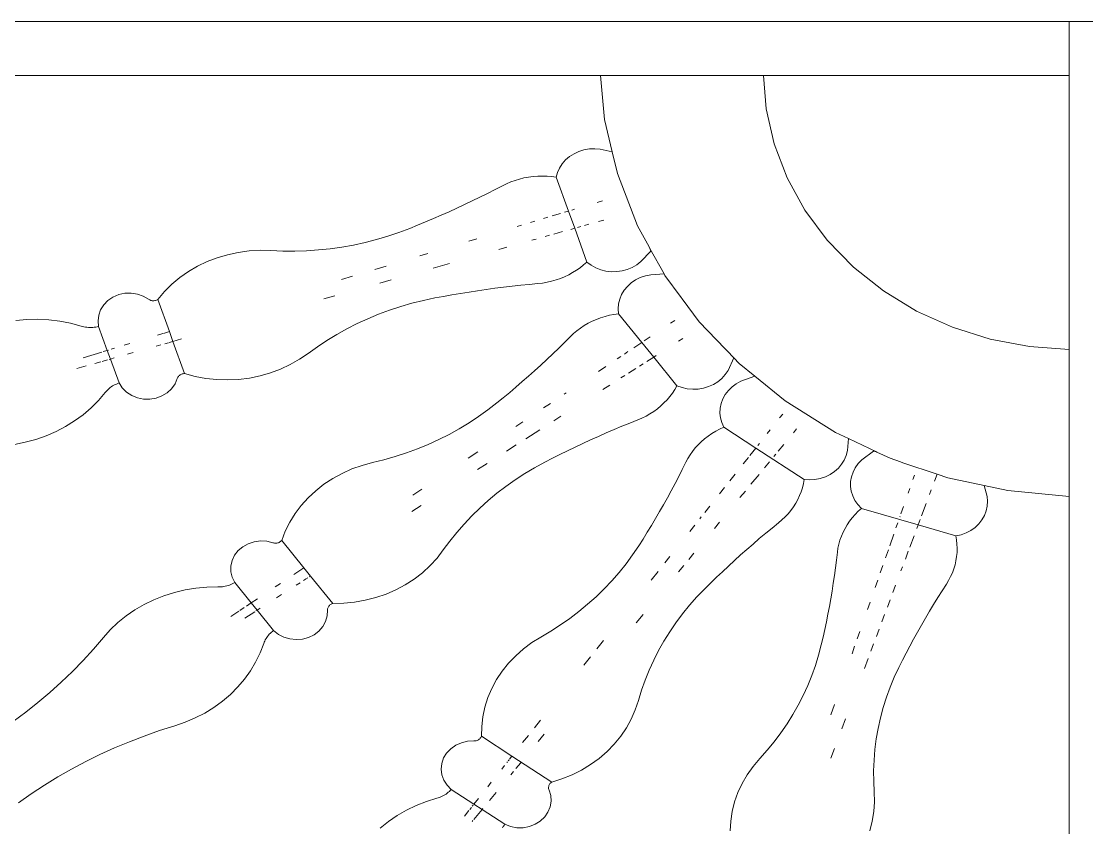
# Model space of a CAD drawing. Header units: inches. Extents: x 16.2 to 49.2, y 7.1 to 20.7.
# Drawn here: x 29.8393 to 30.0202, y 17.7531 to 17.89 of the extents above; entities that cross this region are included whole.
import ezdxf

# ---------------------------------------------------------------- set-up
doc = ezdxf.new("R2010")
doc.units = ezdxf.units.IN
doc.header["$MEASUREMENT"] = 0
doc.layers.add('0inne_gulv', color=252, linetype='Continuous', lineweight=13)

# ---------------------------------------------------------------- blocks, each defined once
blk = doc.blocks.new('DEREK SMALL HOUSE fr')
for p, q in [((-4.04767, -0.30941), (-3.6993, -0.30941)), ((-3.6993, -0.30941), (-3.6993, -0.31858)), ((-3.6993, -0.30941), (-3.66941, -0.30941)), ((-3.77887, -0.31858), (-3.95597, -0.31858)), ((-3.77887, -0.31858), (-3.75118, -0.31858)), ((-3.77817, -0.32605), (-3.77887, -0.31858)), ((-3.75118, -0.31858), (-3.6993, -0.31858)), ((-3.75073, -0.32423), (-3.75118, -0.31858)), ((-3.6993, -0.3651), (-3.6993, -0.31858)), ((-3.74937, -0.33021), (-3.75073, -0.32423)), ((-3.77687, -0.33156), (-3.77817, -0.32605)), ((-3.74717, -0.33598), (-3.74937, -0.33021)), ((-3.78477, -0.33293), (-3.7841, -0.33236)), ((-3.7841, -0.33236), (-3.78335, -0.33188)), ((-3.78335, -0.33188), (-3.78253, -0.3315)), ((-3.78253, -0.3315), (-3.78166, -0.33123)), ((-3.78166, -0.33123), (-3.78075, -0.33107)), ((-3.78075, -0.33107), (-3.77983, -0.33103)), ((-3.77983, -0.33103), (-3.77891, -0.33111)), ((-3.77687, -0.33156), (-3.77891, -0.33111)), ((-3.77599, -0.33524), (-3.77687, -0.33156)), ((-3.78615, -0.33506), (-3.7858, -0.3343)), ((-3.7858, -0.3343), (-3.78534, -0.33358)), ((-3.78534, -0.33358), (-3.78477, -0.33293)), ((-3.79335, -0.3364), (-3.7926, -0.33618)), ((-3.7926, -0.33618), (-3.79184, -0.33599)), ((-3.79184, -0.33599), (-3.79107, -0.33585)), ((-3.79107, -0.33585), (-3.79029, -0.33575)), ((-3.79029, -0.33575), (-3.78951, -0.33569)), ((-3.78951, -0.33569), (-3.78872, -0.33567)), ((-3.78872, -0.33567), (-3.78793, -0.3357)), ((-3.78793, -0.3357), (-3.78715, -0.33576)), ((-3.78715, -0.33576), (-3.78637, -0.33587)), ((-3.78637, -0.33587), (-3.78615, -0.33506)), ((-3.78637, -0.33587), (-3.78429, -0.34161)), ((-3.77256, -0.34412), (-3.77599, -0.33524)), ((-3.74415, -0.34145), (-3.74717, -0.33598)), ((-3.79805, -0.33862), (-3.79676, -0.33797)), ((-3.79676, -0.33797), (-3.79549, -0.3373)), ((-3.79549, -0.3373), (-3.79479, -0.33696)), ((-3.79479, -0.33696), (-3.79408, -0.33666)), ((-3.79408, -0.33666), (-3.79335, -0.3364)), ((-3.80194, -0.34051), (-3.80064, -0.33989)), ((-3.80064, -0.33989), (-3.79934, -0.33926)), ((-3.79934, -0.33926), (-3.79805, -0.33862)), ((-3.77853, -0.33987), (-3.7794, -0.34013)), ((-3.80589, -0.34231), (-3.80456, -0.34172)), ((-3.80456, -0.34172), (-3.80325, -0.34112)), ((-3.80325, -0.34112), (-3.80194, -0.34051)), ((-3.78429, -0.34161), (-3.78496, -0.34181)), ((-3.78324, -0.34452), (-3.78429, -0.34161)), ((-3.78327, -0.3413), (-3.78374, -0.34144)), ((-3.74038, -0.34653), (-3.74415, -0.34145)), ((-3.80989, -0.34401), (-3.80855, -0.34345)), ((-3.80855, -0.34345), (-3.80721, -0.34289)), ((-3.80721, -0.34289), (-3.80589, -0.34231)), ((-3.79001, -0.34333), (-3.79076, -0.34356)), ((-3.78779, -0.34266), (-3.78852, -0.34289)), ((-3.78564, -0.34202), (-3.78706, -0.34244)), ((-3.77831, -0.34313), (-3.77918, -0.34338)), ((-3.81497, -0.34589), (-3.81309, -0.34525)), ((-3.81309, -0.34525), (-3.81123, -0.34455)), ((-3.81123, -0.34455), (-3.80989, -0.34401)), ((-3.79224, -0.34401), (-3.79298, -0.34423)), ((-3.7853, -0.3451), (-3.78676, -0.34551)), ((-3.78324, -0.34452), (-3.78391, -0.34471)), ((-3.78116, -0.35026), (-3.78324, -0.34452)), ((-3.7822, -0.34423), (-3.78277, -0.34439)), ((-3.78082, -0.34384), (-3.78155, -0.34405)), ((-3.77058, -0.3477), (-3.77256, -0.34412)), ((-3.82078, -0.34737), (-3.81882, -0.34694)), ((-3.81882, -0.34694), (-3.81689, -0.34645)), ((-3.81689, -0.34645), (-3.81497, -0.34589)), ((-3.79984, -0.3463), (-3.80122, -0.34672)), ((-3.78975, -0.34636), (-3.7905, -0.34657)), ((-3.7875, -0.34572), (-3.78824, -0.34593)), ((-3.73592, -0.35112), (-3.74038, -0.34653)), ((-3.84214, -0.34901), (-3.84033, -0.34862)), ((-3.84033, -0.34862), (-3.8385, -0.34838)), ((-3.8385, -0.34838), (-3.83664, -0.34827)), ((-3.83664, -0.34827), (-3.83479, -0.34831)), ((-3.83479, -0.34831), (-3.83278, -0.3484)), ((-3.83278, -0.3484), (-3.83076, -0.34841)), ((-3.83076, -0.34841), (-3.82875, -0.34834)), ((-3.82875, -0.34834), (-3.82674, -0.34821)), ((-3.82674, -0.34821), (-3.82474, -0.348)), ((-3.82474, -0.348), (-3.82275, -0.34772)), ((-3.82275, -0.34772), (-3.82078, -0.34737)), ((-3.80815, -0.34881), (-3.80954, -0.34923)), ((-3.79474, -0.34776), (-3.79612, -0.34815)), ((-3.77033, -0.34839), (-3.77201, -0.35017)), ((-3.77049, -0.34794), (-3.77058, -0.3477)), ((-3.76806, -0.35227), (-3.77049, -0.34794)), ((-3.77033, -0.34839), (-3.77049, -0.34794)), ((-3.84724, -0.35097), (-3.8456, -0.35019)), ((-3.8456, -0.35019), (-3.8439, -0.34953)), ((-3.8439, -0.34953), (-3.84214, -0.34901)), ((-3.80446, -0.3505), (-3.80725, -0.35129)), ((-3.78231, -0.35122), (-3.78172, -0.35076)), ((-3.78172, -0.35076), (-3.78116, -0.35026)), ((-3.78116, -0.35026), (-3.78045, -0.35079)), ((-3.77347, -0.35117), (-3.7727, -0.35072)), ((-3.7727, -0.35072), (-3.77201, -0.35017)), ((-3.85025, -0.35291), (-3.84879, -0.35188)), ((-3.84879, -0.35188), (-3.84724, -0.35097)), ((-3.81525, -0.35096), (-3.81716, -0.35154)), ((-3.78495, -0.35276), (-3.78425, -0.35243)), ((-3.78425, -0.35243), (-3.78358, -0.35206)), ((-3.78358, -0.35206), (-3.78293, -0.35166)), ((-3.78293, -0.35166), (-3.78231, -0.35122)), ((-3.78045, -0.35079), (-3.77967, -0.35123)), ((-3.77967, -0.35123), (-3.77882, -0.35157)), ((-3.77882, -0.35157), (-3.77794, -0.35179)), ((-3.77794, -0.35179), (-3.77702, -0.3519)), ((-3.77702, -0.3519), (-3.7761, -0.35189)), ((-3.7761, -0.35189), (-3.77519, -0.35177)), ((-3.77519, -0.35177), (-3.77431, -0.35152)), ((-3.77431, -0.35152), (-3.77347, -0.35117)), ((-3.77123, -0.35261), (-3.77033, -0.35243)), ((-3.76806, -0.35227), (-3.77033, -0.35243)), ((-3.76791, -0.35254), (-3.76806, -0.35227)), ((-3.76515, -0.35628), (-3.76791, -0.35254)), ((-3.73083, -0.35517), (-3.73592, -0.35112)), ((-3.85286, -0.35528), (-3.85161, -0.35404)), ((-3.85161, -0.35404), (-3.85025, -0.35291)), ((-3.82096, -0.35268), (-3.82284, -0.35325)), ((-3.8144, -0.3533), (-3.81632, -0.35384)), ((-3.79533, -0.35454), (-3.79387, -0.35436)), ((-3.79387, -0.35436), (-3.7924, -0.3542)), ((-3.7924, -0.3542), (-3.79094, -0.35405)), ((-3.79094, -0.35405), (-3.78947, -0.35391)), ((-3.78947, -0.35391), (-3.78869, -0.35382)), ((-3.78869, -0.35382), (-3.78792, -0.35369)), ((-3.78792, -0.35369), (-3.78715, -0.35352)), ((-3.78715, -0.35352), (-3.7864, -0.3533)), ((-3.7864, -0.3533), (-3.78567, -0.35305)), ((-3.78567, -0.35305), (-3.78495, -0.35276)), ((-3.77484, -0.35505), (-3.77429, -0.35439)), ((-3.77429, -0.35439), (-3.77364, -0.3538)), ((-3.77364, -0.3538), (-3.7729, -0.3533)), ((-3.7729, -0.3533), (-3.7721, -0.3529)), ((-3.7721, -0.3529), (-3.77123, -0.35261)), ((-3.8616, -0.35621), (-3.86063, -0.35579)), ((-3.86063, -0.35579), (-3.85959, -0.35556)), ((-3.85959, -0.35556), (-3.85852, -0.35553)), ((-3.85852, -0.35553), (-3.85746, -0.35569)), ((-3.85746, -0.35569), (-3.85646, -0.35604)), ((-3.85646, -0.35604), (-3.85556, -0.35657)), ((-3.85399, -0.3566), (-3.85286, -0.35528)), ((-3.82393, -0.35598), (-3.82579, -0.35651)), ((-3.80695, -0.35636), (-3.80551, -0.35609)), ((-3.80551, -0.35609), (-3.80406, -0.35584)), ((-3.80406, -0.35584), (-3.80261, -0.35559)), ((-3.80261, -0.35559), (-3.80116, -0.35536)), ((-3.80116, -0.35536), (-3.79971, -0.35513)), ((-3.79971, -0.35513), (-3.79825, -0.35492)), ((-3.79825, -0.35492), (-3.79679, -0.35472)), ((-3.79679, -0.35472), (-3.79533, -0.35454)), ((-3.7756, -0.35656), (-3.77528, -0.35578)), ((-3.77528, -0.35578), (-3.77484, -0.35505)), ((-3.7252, -0.35859), (-3.73083, -0.35517)), ((-3.86369, -0.35835), (-3.86316, -0.35751)), ((-3.86316, -0.35751), (-3.86245, -0.35679)), ((-3.86245, -0.35679), (-3.8616, -0.35621)), ((-3.85556, -0.35657), (-3.85544, -0.35664)), ((-3.85544, -0.35664), (-3.85532, -0.3567)), ((-3.85532, -0.3567), (-3.85519, -0.35676)), ((-3.85519, -0.35676), (-3.85506, -0.35679)), ((-3.85506, -0.35679), (-3.85492, -0.35682)), ((-3.85492, -0.35682), (-3.85478, -0.35683)), ((-3.85478, -0.35683), (-3.85464, -0.35682)), ((-3.85464, -0.35682), (-3.8545, -0.3568)), ((-3.8545, -0.3568), (-3.85436, -0.35677)), ((-3.85436, -0.35677), (-3.85423, -0.35673)), ((-3.85423, -0.35673), (-3.85411, -0.35667)), ((-3.85411, -0.35667), (-3.85399, -0.3566)), ((-3.85201, -0.36207), (-3.85399, -0.3566)), ((-3.81466, -0.35844), (-3.81277, -0.35781)), ((-3.81277, -0.35781), (-3.81085, -0.35726)), ((-3.81085, -0.35726), (-3.80891, -0.35678)), ((-3.80891, -0.35678), (-3.80695, -0.35636)), ((-3.77586, -0.3582), (-3.77579, -0.35737)), ((-3.77579, -0.35737), (-3.7756, -0.35656)), ((-3.76515, -0.35628), (-3.76502, -0.35648)), ((-3.76213, -0.36038), (-3.76502, -0.35648)), ((-3.86413, -0.36023), (-3.86402, -0.35927)), ((-3.86402, -0.35927), (-3.86369, -0.35835)), ((-3.81835, -0.35988), (-3.81652, -0.35913)), ((-3.81652, -0.35913), (-3.81466, -0.35844)), ((-3.77956, -0.36), (-3.77884, -0.35973)), ((-3.77884, -0.35973), (-3.77809, -0.35949)), ((-3.77809, -0.35949), (-3.77734, -0.35929)), ((-3.77734, -0.35929), (-3.77657, -0.35914)), ((-3.77657, -0.35914), (-3.77579, -0.35903)), ((-3.77579, -0.35903), (-3.77586, -0.3582)), ((-3.77579, -0.35903), (-3.77184, -0.3639)), ((-3.71913, -0.36133), (-3.7252, -0.35859)), ((-3.87809, -0.36016), (-3.87623, -0.35999)), ((-3.87623, -0.35999), (-3.87436, -0.35995)), ((-3.87436, -0.35995), (-3.87248, -0.36005)), ((-3.87248, -0.36005), (-3.87063, -0.36028)), ((-3.87063, -0.36028), (-3.86879, -0.36064)), ((-3.86879, -0.36064), (-3.867, -0.36112)), ((-3.867, -0.36112), (-3.86676, -0.36119)), ((-3.86676, -0.36119), (-3.86652, -0.36125)), ((-3.86652, -0.36125), (-3.86627, -0.3613)), ((-3.86627, -0.3613), (-3.86602, -0.36133)), ((-3.86602, -0.36133), (-3.86577, -0.36135)), ((-3.86577, -0.36135), (-3.86552, -0.36137)), ((-3.86552, -0.36137), (-3.86527, -0.36137)), ((-3.86527, -0.36137), (-3.86502, -0.36135)), ((-3.86502, -0.36135), (-3.86477, -0.36133)), ((-3.86477, -0.36133), (-3.86452, -0.3613)), ((-3.86452, -0.3613), (-3.86427, -0.36125)), ((-3.86427, -0.36125), (-3.86403, -0.36119)), ((-3.86403, -0.36119), (-3.86413, -0.36023)), ((-3.86403, -0.36119), (-3.86256, -0.36525)), ((-3.82361, -0.36255), (-3.82189, -0.36159)), ((-3.82189, -0.36159), (-3.82014, -0.36071)), ((-3.82014, -0.36071), (-3.81835, -0.35988)), ((-3.78285, -0.36192), (-3.78225, -0.36147)), ((-3.78225, -0.36147), (-3.78161, -0.36105)), ((-3.78161, -0.36105), (-3.78095, -0.36066)), ((-3.78095, -0.36066), (-3.78027, -0.36031)), ((-3.78027, -0.36031), (-3.77956, -0.36)), ((-3.76622, -0.36016), (-3.76696, -0.36065)), ((-3.75772, -0.36499), (-3.76213, -0.36038)), ((-3.71272, -0.36335), (-3.71913, -0.36133)), ((-3.85314, -0.36241), (-3.85406, -0.36268)), ((-3.85201, -0.36207), (-3.85304, -0.36238)), ((-3.85141, -0.36373), (-3.85201, -0.36207)), ((-3.84995, -0.36332), (-3.85141, -0.36373)), ((-3.82528, -0.36356), (-3.82361, -0.36255)), ((-3.78495, -0.3639), (-3.78397, -0.36292)), ((-3.78397, -0.36292), (-3.78343, -0.3624)), ((-3.78343, -0.3624), (-3.78285, -0.36192)), ((-3.77042, -0.36296), (-3.77145, -0.36364)), ((-3.76488, -0.36322), (-3.76563, -0.3637)), ((-3.70607, -0.36461), (-3.71272, -0.36335)), ((-3.86234, -0.36519), (-3.86256, -0.36525)), ((-3.86132, -0.36488), (-3.86192, -0.36506)), ((-3.85874, -0.3641), (-3.8597, -0.36439)), ((-3.85347, -0.36431), (-3.85426, -0.36453)), ((-3.8522, -0.36395), (-3.85282, -0.36413)), ((-3.85141, -0.36373), (-3.85207, -0.36391)), ((-3.85141, -0.36373), (-3.84943, -0.36919)), ((-3.82847, -0.36576), (-3.8269, -0.36463)), ((-3.8269, -0.36463), (-3.82528, -0.36356)), ((-3.78696, -0.36585), (-3.78595, -0.36488)), ((-3.78595, -0.36488), (-3.78495, -0.3639)), ((-3.77184, -0.3639), (-3.77321, -0.36482)), ((-3.77184, -0.3639), (-3.76983, -0.36638)), ((-3.75737, -0.36534), (-3.75772, -0.36499)), ((-3.6993, -0.3651), (-3.70607, -0.36461)), ((-3.6993, -0.39007), (-3.6993, -0.3651)), ((-3.8635, -0.36554), (-3.86667, -0.3665)), ((-3.86251, -0.36685), (-3.86344, -0.36712)), ((-3.86256, -0.36525), (-3.86327, -0.36547)), ((-3.86203, -0.36672), (-3.86256, -0.36525)), ((-3.86203, -0.36672), (-3.86227, -0.36679)), ((-3.86138, -0.36654), (-3.86203, -0.36672)), ((-3.86203, -0.36672), (-3.86056, -0.37078)), ((-3.85818, -0.36564), (-3.85915, -0.36591)), ((-3.83151, -0.36767), (-3.82994, -0.36677)), ((-3.82994, -0.36677), (-3.82847, -0.36576)), ((-3.789, -0.36776), (-3.78797, -0.36681)), ((-3.78797, -0.36681), (-3.78696, -0.36585)), ((-3.77542, -0.3663), (-3.77605, -0.36671)), ((-3.77419, -0.36547), (-3.7748, -0.36588)), ((-3.76983, -0.36638), (-3.77099, -0.36713)), ((-3.76943, -0.36613), (-3.76983, -0.36638)), ((-3.76983, -0.36638), (-3.76588, -0.37126)), ((-3.75624, -0.36652), (-3.75737, -0.36534)), ((-3.75624, -0.36652), (-3.75721, -0.36864)), ((-3.7553, -0.3675), (-3.75624, -0.36652)), ((-3.86617, -0.36789), (-3.86771, -0.36832)), ((-3.86366, -0.36718), (-3.8647, -0.36747)), ((-3.83487, -0.36908), (-3.83315, -0.36844)), ((-3.83315, -0.36844), (-3.83151, -0.36767)), ((-3.79108, -0.36964), (-3.79003, -0.3687)), ((-3.79003, -0.3687), (-3.789, -0.36776)), ((-3.77795, -0.36798), (-3.7792, -0.36881)), ((-3.77284, -0.3683), (-3.77411, -0.36912)), ((-3.7716, -0.36751), (-3.77221, -0.36791)), ((-3.75768, -0.36935), (-3.75721, -0.36864)), ((-3.75267, -0.36963), (-3.7553, -0.3675)), ((-3.85106, -0.37095), (-3.85068, -0.37005)), ((-3.85068, -0.37005), (-3.85063, -0.36993)), ((-3.85063, -0.36993), (-3.85058, -0.36981)), ((-3.85058, -0.36981), (-3.8505, -0.3697)), ((-3.8505, -0.3697), (-3.85042, -0.3696)), ((-3.85042, -0.3696), (-3.85032, -0.36951)), ((-3.85032, -0.36951), (-3.85022, -0.36943)), ((-3.85022, -0.36943), (-3.8501, -0.36936)), ((-3.8501, -0.36936), (-3.84998, -0.3693)), ((-3.84998, -0.3693), (-3.84984, -0.36925)), ((-3.84984, -0.36925), (-3.84971, -0.36922)), ((-3.84971, -0.36922), (-3.84957, -0.3692)), ((-3.84957, -0.3692), (-3.84943, -0.36919)), ((-3.84943, -0.36919), (-3.84765, -0.36967)), ((-3.84765, -0.36967), (-3.84583, -0.37001)), ((-3.84583, -0.37001), (-3.84399, -0.37021)), ((-3.84399, -0.37021), (-3.84213, -0.37027)), ((-3.84213, -0.37027), (-3.84028, -0.37018)), ((-3.84028, -0.37018), (-3.83844, -0.36995)), ((-3.83844, -0.36995), (-3.83663, -0.36958)), ((-3.83663, -0.36958), (-3.83487, -0.36908)), ((-3.7932, -0.37148), (-3.79213, -0.37056)), ((-3.79213, -0.37056), (-3.79108, -0.36964)), ((-3.77475, -0.36952), (-3.77539, -0.36993)), ((-3.75968, -0.37104), (-3.75893, -0.37057)), ((-3.75893, -0.37057), (-3.75825, -0.37)), ((-3.75825, -0.37), (-3.75768, -0.36935)), ((-3.75581, -0.37092), (-3.75502, -0.3705)), ((-3.75267, -0.36963), (-3.75502, -0.3705)), ((-3.74753, -0.37381), (-3.75267, -0.36963)), ((-3.86405, -0.37375), (-3.86291, -0.3724)), ((-3.86291, -0.3724), (-3.86277, -0.37222)), ((-3.86277, -0.37222), (-3.86261, -0.37205)), ((-3.86261, -0.37205), (-3.86244, -0.37188)), ((-3.86244, -0.37188), (-3.86226, -0.37172)), ((-3.86226, -0.37172), (-3.86207, -0.37157)), ((-3.86207, -0.37157), (-3.86188, -0.37143)), ((-3.86188, -0.37143), (-3.86167, -0.37129)), ((-3.86167, -0.37129), (-3.86146, -0.37117)), ((-3.86146, -0.37117), (-3.86124, -0.37106)), ((-3.86124, -0.37106), (-3.86102, -0.37096)), ((-3.86102, -0.37096), (-3.86079, -0.37086)), ((-3.86079, -0.37086), (-3.86056, -0.37078)), ((-3.86056, -0.37078), (-3.86001, -0.37161)), ((-3.86001, -0.37161), (-3.85929, -0.37233)), ((-3.85929, -0.37233), (-3.85842, -0.3729)), ((-3.85328, -0.37299), (-3.85239, -0.37245)), ((-3.85239, -0.37245), (-3.85164, -0.37176)), ((-3.85164, -0.37176), (-3.85106, -0.37095)), ((-3.79536, -0.37329), (-3.79427, -0.37239)), ((-3.79427, -0.37239), (-3.7932, -0.37148)), ((-3.78467, -0.37246), (-3.78501, -0.37269)), ((-3.7773, -0.37115), (-3.77848, -0.3719)), ((-3.76664, -0.3725), (-3.76624, -0.37189)), ((-3.76624, -0.37189), (-3.76588, -0.37126)), ((-3.76588, -0.37126), (-3.76502, -0.37158)), ((-3.76502, -0.37158), (-3.76413, -0.37178)), ((-3.76413, -0.37178), (-3.76321, -0.37186)), ((-3.76321, -0.37186), (-3.76229, -0.37183)), ((-3.76229, -0.37183), (-3.76138, -0.37168)), ((-3.76138, -0.37168), (-3.76051, -0.37141)), ((-3.76051, -0.37141), (-3.75968, -0.37104)), ((-3.75769, -0.37272), (-3.75716, -0.37204)), ((-3.75716, -0.37204), (-3.75653, -0.37144)), ((-3.75653, -0.37144), (-3.75581, -0.37092)), ((-3.86529, -0.375), (-3.86405, -0.37375)), ((-3.85842, -0.3729), (-3.85744, -0.3733)), ((-3.85744, -0.3733), (-3.8564, -0.37351)), ((-3.8564, -0.37351), (-3.85532, -0.37353)), ((-3.85532, -0.37353), (-3.85427, -0.37335)), ((-3.85427, -0.37335), (-3.85328, -0.37299)), ((-3.79797, -0.37536), (-3.79645, -0.37418)), ((-3.79645, -0.37418), (-3.79536, -0.37329)), ((-3.78735, -0.37425), (-3.78852, -0.37503)), ((-3.76863, -0.37469), (-3.76808, -0.37418)), ((-3.76808, -0.37418), (-3.76756, -0.37365)), ((-3.76756, -0.37365), (-3.76708, -0.37309)), ((-3.76708, -0.37309), (-3.76664, -0.3725)), ((-3.75857, -0.37506), (-3.7584, -0.37424)), ((-3.7584, -0.37424), (-3.75811, -0.37346)), ((-3.75811, -0.37346), (-3.75769, -0.37272)), ((-3.73895, -0.37919), (-3.74753, -0.37381)), ((-3.86665, -0.37617), (-3.86529, -0.375)), ((-3.79955, -0.37649), (-3.79797, -0.37536)), ((-3.77113, -0.3764), (-3.77046, -0.37602)), ((-3.77046, -0.37602), (-3.76982, -0.37561)), ((-3.76982, -0.37561), (-3.76921, -0.37517)), ((-3.76921, -0.37517), (-3.76863, -0.37469)), ((-3.7586, -0.37589), (-3.75857, -0.37506)), ((-3.75851, -0.37671), (-3.7586, -0.37589)), ((-3.74793, -0.37606), (-3.74845, -0.37671)), ((-3.86964, -0.37819), (-3.8681, -0.37723)), ((-3.8681, -0.37723), (-3.86665, -0.37617)), ((-3.80284, -0.37856), (-3.80117, -0.37755)), ((-3.80117, -0.37755), (-3.79955, -0.37649)), ((-3.79204, -0.37738), (-3.79322, -0.37816)), ((-3.78557, -0.37644), (-3.78676, -0.3772)), ((-3.77522, -0.37813), (-3.77388, -0.37758)), ((-3.77388, -0.37758), (-3.77253, -0.37705)), ((-3.77253, -0.37705), (-3.77182, -0.37674)), ((-3.77182, -0.37674), (-3.77113, -0.3764)), ((-3.75828, -0.37752), (-3.75851, -0.37671)), ((-3.75794, -0.37828), (-3.75828, -0.37752)), ((-3.87295, -0.37976), (-3.87126, -0.37904)), ((-3.87126, -0.37904), (-3.86964, -0.37819)), ((-3.80631, -0.38039), (-3.80456, -0.37951)), ((-3.80456, -0.37951), (-3.80284, -0.37856)), ((-3.78915, -0.37872), (-3.79154, -0.38024)), ((-3.77921, -0.37985), (-3.77789, -0.37927)), ((-3.77789, -0.37927), (-3.77656, -0.37869)), ((-3.77656, -0.37869), (-3.77522, -0.37813)), ((-3.76059, -0.3798), (-3.75997, -0.37937)), ((-3.75997, -0.37937), (-3.75931, -0.37897)), ((-3.75931, -0.37897), (-3.75864, -0.37861)), ((-3.75864, -0.37861), (-3.75794, -0.37828)), ((-3.75794, -0.37828), (-3.7525, -0.38183)), ((-3.75004, -0.37872), (-3.75055, -0.37936)), ((-3.74557, -0.37859), (-3.74611, -0.37925)), ((-3.73678, -0.38021), (-3.73895, -0.37919)), ((-3.87833, -0.3812), (-3.87649, -0.38085)), ((-3.87649, -0.38085), (-3.8747, -0.38037)), ((-3.8747, -0.38037), (-3.87295, -0.37976)), ((-3.80994, -0.38196), (-3.80811, -0.38121)), ((-3.80811, -0.38121), (-3.80631, -0.38039)), ((-3.79317, -0.38129), (-3.79481, -0.38233)), ((-3.78315, -0.38166), (-3.78184, -0.38105)), ((-3.78184, -0.38105), (-3.78053, -0.38044)), ((-3.78053, -0.38044), (-3.77921, -0.37985)), ((-3.76278, -0.38182), (-3.76228, -0.38127)), ((-3.76228, -0.38127), (-3.76175, -0.38075)), ((-3.76175, -0.38075), (-3.76119, -0.38026)), ((-3.76119, -0.38026), (-3.76059, -0.3798)), ((-3.75187, -0.38104), (-3.75216, -0.3814)), ((-3.74773, -0.3812), (-3.74868, -0.38235)), ((-3.73696, -0.38227), (-3.73678, -0.38021)), ((-3.73201, -0.38248), (-3.73678, -0.38021)), ((-3.81561, -0.38381), (-3.81369, -0.38326)), ((-3.81369, -0.38326), (-3.8118, -0.38265)), ((-3.8118, -0.38265), (-3.80994, -0.38196)), ((-3.79968, -0.38247), (-3.80129, -0.38354)), ((-3.78703, -0.38357), (-3.78574, -0.38292)), ((-3.78574, -0.38292), (-3.78445, -0.38229)), ((-3.78445, -0.38229), (-3.78315, -0.38166)), ((-3.76404, -0.38362), (-3.76366, -0.383)), ((-3.76366, -0.383), (-3.76324, -0.3824)), ((-3.76324, -0.3824), (-3.76278, -0.38182)), ((-3.7525, -0.38183), (-3.75349, -0.38308)), ((-3.7443, -0.38717), (-3.7525, -0.38183)), ((-3.74909, -0.38285), (-3.74945, -0.38328)), ((-3.73748, -0.38386), (-3.73716, -0.38308)), ((-3.73716, -0.38308), (-3.73696, -0.38227)), ((-3.73449, -0.38384), (-3.73251, -0.38233)), ((-3.73251, -0.38233), (-3.73201, -0.38248)), ((-3.73201, -0.38248), (-3.73195, -0.3825)), ((-3.72969, -0.38357), (-3.73195, -0.3825)), ((-3.82106, -0.38538), (-3.81933, -0.38477)), ((-3.81933, -0.38477), (-3.81756, -0.38429)), ((-3.81756, -0.38429), (-3.81561, -0.38381)), ((-3.79809, -0.38443), (-3.79973, -0.38547)), ((-3.79003, -0.38516), (-3.78831, -0.38423)), ((-3.78831, -0.38423), (-3.78703, -0.38357)), ((-3.76497, -0.38546), (-3.76437, -0.38425)), ((-3.76437, -0.38425), (-3.76404, -0.38362)), ((-3.75376, -0.38341), (-3.75464, -0.38453)), ((-3.75016, -0.38414), (-3.75103, -0.38519)), ((-3.73848, -0.38524), (-3.73793, -0.38458)), ((-3.73793, -0.38458), (-3.73748, -0.38386)), ((-3.73561, -0.38516), (-3.7351, -0.38446)), ((-3.7351, -0.38446), (-3.73449, -0.38384)), ((-3.72792, -0.38416), (-3.72969, -0.38357)), ((-3.72792, -0.38416), (-3.72754, -0.38432)), ((-3.72172, -0.38625), (-3.72754, -0.38432)), ((-3.8243, -0.38699), (-3.82272, -0.38612)), ((-3.82272, -0.38612), (-3.82106, -0.38538)), ((-3.79334, -0.38722), (-3.79171, -0.38616)), ((-3.79171, -0.38616), (-3.79003, -0.38516)), ((-3.76621, -0.38787), (-3.76558, -0.38667)), ((-3.76558, -0.38667), (-3.76497, -0.38546)), ((-3.756, -0.38625), (-3.75691, -0.3874)), ((-3.75194, -0.38629), (-3.75333, -0.38798)), ((-3.74155, -0.387), (-3.74069, -0.38671)), ((-3.74069, -0.38671), (-3.73988, -0.38632)), ((-3.73988, -0.38632), (-3.73914, -0.38583)), ((-3.73914, -0.38583), (-3.73848, -0.38524)), ((-3.73641, -0.38752), (-3.73627, -0.3867)), ((-3.73627, -0.3867), (-3.736, -0.38591)), ((-3.736, -0.38591), (-3.73561, -0.38516)), ((-3.72558, -0.38644), (-3.72583, -0.38716)), ((-3.72172, -0.38625), (-3.72216, -0.38744)), ((-3.71989, -0.38687), (-3.72172, -0.38625)), ((-3.71376, -0.38819), (-3.71989, -0.38687)), ((-3.82719, -0.38907), (-3.8258, -0.38798)), ((-3.8258, -0.38798), (-3.8243, -0.38699)), ((-3.79646, -0.38951), (-3.79493, -0.38833)), ((-3.79493, -0.38833), (-3.79334, -0.38722)), ((-3.76684, -0.38907), (-3.76621, -0.38787)), ((-3.75781, -0.38853), (-3.75864, -0.38959)), ((-3.74482, -0.38924), (-3.7446, -0.38856)), ((-3.7446, -0.38856), (-3.74443, -0.38787)), ((-3.74443, -0.38787), (-3.7443, -0.38717)), ((-3.7443, -0.38717), (-3.74338, -0.38723)), ((-3.74338, -0.38723), (-3.74246, -0.38718)), ((-3.74246, -0.38718), (-3.74155, -0.387)), ((-3.73642, -0.38834), (-3.73641, -0.38752)), ((-3.73629, -0.38916), (-3.73642, -0.38834)), ((-3.72637, -0.38871), (-3.72665, -0.3895)), ((-3.71376, -0.38819), (-3.71326, -0.39003)), ((-3.70971, -0.38905), (-3.71376, -0.38819)), ((-3.82965, -0.39157), (-3.82848, -0.39028)), ((-3.82848, -0.39028), (-3.82719, -0.38907)), ((-3.8092, -0.38881), (-3.81073, -0.38984)), ((-3.79794, -0.39073), (-3.79646, -0.38951)), ((-3.76815, -0.39144), (-3.76749, -0.39025)), ((-3.76749, -0.39025), (-3.76684, -0.38907)), ((-3.75427, -0.38912), (-3.7552, -0.39024)), ((-3.74538, -0.39056), (-3.74508, -0.38991)), ((-3.74508, -0.38991), (-3.74482, -0.38924)), ((-3.73604, -0.38996), (-3.73629, -0.38916)), ((-3.73567, -0.39072), (-3.73604, -0.38996)), ((-3.72272, -0.38891), (-3.72301, -0.38969)), ((-3.71317, -0.39086), (-3.71326, -0.39003)), ((-3.6993, -0.39007), (-3.70971, -0.38905)), ((-3.6993, -0.54904), (-3.6993, -0.39007)), ((-3.83068, -0.39295), (-3.82965, -0.39157)), ((-3.80931, -0.39159), (-3.81085, -0.39257)), ((-3.80072, -0.39335), (-3.79936, -0.39202)), ((-3.79936, -0.39202), (-3.79794, -0.39073)), ((-3.76883, -0.39262), (-3.76815, -0.39144)), ((-3.76032, -0.39171), (-3.76116, -0.39277)), ((-3.74655, -0.3924), (-3.74612, -0.39181)), ((-3.74612, -0.39181), (-3.74573, -0.3912)), ((-3.74573, -0.3912), (-3.74538, -0.39056)), ((-3.73518, -0.39142), (-3.73567, -0.39072)), ((-3.73458, -0.39206), (-3.73518, -0.39142)), ((-3.73514, -0.39256), (-3.73458, -0.39206)), ((-3.73458, -0.39206), (-3.72495, -0.39487)), ((-3.72743, -0.39175), (-3.72787, -0.39299)), ((-3.72359, -0.39125), (-3.72438, -0.39336)), ((-3.71339, -0.3925), (-3.71321, -0.39168)), ((-3.71321, -0.39168), (-3.71317, -0.39086)), ((-3.83159, -0.39441), (-3.83068, -0.39295)), ((-3.80202, -0.39473), (-3.80072, -0.39335)), ((-3.77021, -0.39496), (-3.76951, -0.39379)), ((-3.76951, -0.39379), (-3.76883, -0.39262)), ((-3.76176, -0.39352), (-3.762, -0.39383)), ((-3.74863, -0.39452), (-3.74806, -0.39403)), ((-3.74806, -0.39403), (-3.74752, -0.39352)), ((-3.74752, -0.39352), (-3.74702, -0.39297)), ((-3.74702, -0.39297), (-3.74655, -0.3924)), ((-3.73659, -0.39423), (-3.73614, -0.39365)), ((-3.73614, -0.39365), (-3.73566, -0.39309)), ((-3.73566, -0.39309), (-3.73514, -0.39256)), ((-3.72802, -0.39342), (-3.72805, -0.3935)), ((-3.7246, -0.39395), (-3.72495, -0.39487)), ((-3.71464, -0.39469), (-3.71411, -0.39402)), ((-3.71411, -0.39402), (-3.71369, -0.39328)), ((-3.71369, -0.39328), (-3.71339, -0.3925)), ((-3.83296, -0.3975), (-3.83235, -0.39593)), ((-3.83235, -0.39593), (-3.83159, -0.39441)), ((-3.80326, -0.39615), (-3.80202, -0.39473)), ((-3.77092, -0.39612), (-3.77021, -0.39496)), ((-3.76285, -0.3949), (-3.76369, -0.39597)), ((-3.75865, -0.39441), (-3.75951, -0.39546)), ((-3.75082, -0.3963), (-3.74973, -0.3954)), ((-3.74973, -0.3954), (-3.74863, -0.39452)), ((-3.73769, -0.39611), (-3.73736, -0.39546)), ((-3.73736, -0.39546), (-3.737, -0.39484)), ((-3.737, -0.39484), (-3.73659, -0.39423)), ((-3.7284, -0.39452), (-3.72871, -0.39539)), ((-3.72495, -0.39487), (-3.72517, -0.39547)), ((-3.71856, -0.39673), (-3.72495, -0.39487)), ((-3.7168, -0.39622), (-3.716, -0.3958)), ((-3.716, -0.3958), (-3.71528, -0.39529)), ((-3.71528, -0.39529), (-3.71464, -0.39469)), ((-3.83865, -0.39807), (-3.83764, -0.39774)), ((-3.83764, -0.39774), (-3.83658, -0.3976)), ((-3.83658, -0.3976), (-3.83551, -0.39766)), ((-3.83551, -0.39766), (-3.83447, -0.39791)), ((-3.83338, -0.39784), (-3.83326, -0.39777)), ((-3.83326, -0.39777), (-3.83315, -0.39769)), ((-3.83315, -0.39769), (-3.83305, -0.3976)), ((-3.83305, -0.3976), (-3.83296, -0.3975)), ((-3.83296, -0.3975), (-3.8292, -0.40215)), ((-3.80554, -0.39913), (-3.80443, -0.39762)), ((-3.80443, -0.39762), (-3.80326, -0.39615)), ((-3.77237, -0.39843), (-3.77164, -0.39728)), ((-3.77164, -0.39728), (-3.77092, -0.39612)), ((-3.75296, -0.39812), (-3.7519, -0.3972)), ((-3.7519, -0.3972), (-3.75082, -0.3963)), ((-3.7384, -0.39813), (-3.73821, -0.39744)), ((-3.73821, -0.39744), (-3.73797, -0.39677)), ((-3.73797, -0.39677), (-3.73769, -0.39611)), ((-3.72907, -0.39642), (-3.72976, -0.39842)), ((-3.72564, -0.39671), (-3.72637, -0.39867)), ((-3.71856, -0.39673), (-3.71766, -0.39653)), ((-3.71844, -0.39743), (-3.71856, -0.39673)), ((-3.71836, -0.39813), (-3.71844, -0.39743)), ((-3.71766, -0.39653), (-3.7168, -0.39622)), ((-3.84095, -0.40003), (-3.84034, -0.39924)), ((-3.84034, -0.39924), (-3.83956, -0.39857)), ((-3.83956, -0.39857), (-3.83865, -0.39807)), ((-3.83447, -0.39791), (-3.83433, -0.39794)), ((-3.83433, -0.39794), (-3.8342, -0.39797)), ((-3.8342, -0.39797), (-3.83406, -0.39798)), ((-3.83406, -0.39798), (-3.83391, -0.39798)), ((-3.83391, -0.39798), (-3.83377, -0.39796)), ((-3.83377, -0.39796), (-3.83364, -0.39793)), ((-3.83364, -0.39793), (-3.83351, -0.39789)), ((-3.83351, -0.39789), (-3.83338, -0.39784)), ((-3.8066, -0.4005), (-3.80554, -0.39913)), ((-3.77341, -0.39997), (-3.77237, -0.39843)), ((-3.75507, -0.39997), (-3.75402, -0.39904)), ((-3.75402, -0.39904), (-3.75296, -0.39812)), ((-3.7388, -0.40084), (-3.73865, -0.39952)), ((-3.73865, -0.39952), (-3.73855, -0.39882)), ((-3.73855, -0.39882), (-3.7384, -0.39813)), ((-3.73, -0.39909), (-3.73047, -0.40044)), ((-3.72662, -0.39933), (-3.72712, -0.40067)), ((-3.71842, -0.40025), (-3.71835, -0.39955)), ((-3.71834, -0.39884), (-3.71836, -0.39813)), ((-3.71835, -0.39955), (-3.71834, -0.39884)), ((-3.84158, -0.40186), (-3.84137, -0.40091)), ((-3.84137, -0.40091), (-3.84095, -0.40003)), ((-3.80778, -0.40179), (-3.8066, -0.4005)), ((-3.77452, -0.40148), (-3.77341, -0.39997)), ((-3.76708, -0.40025), (-3.76793, -0.40132)), ((-3.76299, -0.39966), (-3.76386, -0.40072)), ((-3.75715, -0.40185), (-3.75611, -0.40091)), ((-3.75611, -0.40091), (-3.75507, -0.39997)), ((-3.73897, -0.40216), (-3.7388, -0.40084)), ((-3.71869, -0.40164), (-3.71853, -0.40095)), ((-3.71853, -0.40095), (-3.71842, -0.40025)), ((-3.84158, -0.40282), (-3.84158, -0.40186)), ((-3.84136, -0.40377), (-3.84158, -0.40282)), ((-3.8292, -0.40215), (-3.83093, -0.4033)), ((-3.8292, -0.40215), (-3.82806, -0.40356)), ((-3.81048, -0.40406), (-3.80908, -0.40298)), ((-3.80908, -0.40298), (-3.80778, -0.40179)), ((-3.77694, -0.40437), (-3.7757, -0.40295)), ((-3.7757, -0.40295), (-3.77452, -0.40148)), ((-3.76909, -0.40279), (-3.77026, -0.40426)), ((-3.76474, -0.40178), (-3.76561, -0.40283)), ((-3.75918, -0.40377), (-3.75817, -0.40281)), ((-3.75817, -0.40281), (-3.75715, -0.40185)), ((-3.73915, -0.40347), (-3.73897, -0.40216)), ((-3.73093, -0.40177), (-3.73137, -0.40301)), ((-3.72762, -0.40201), (-3.72787, -0.40267)), ((-3.71944, -0.40365), (-3.71914, -0.403)), ((-3.71914, -0.403), (-3.7189, -0.40233)), ((-3.7189, -0.40233), (-3.71869, -0.40164)), ((-3.84182, -0.40508), (-3.84159, -0.40499)), ((-3.84159, -0.40499), (-3.84136, -0.40489)), ((-3.84093, -0.40465), (-3.84136, -0.40377)), ((-3.84136, -0.40489), (-3.84114, -0.40478)), ((-3.84114, -0.40478), (-3.84093, -0.40465)), ((-3.84093, -0.40465), (-3.83814, -0.40811)), ((-3.83319, -0.40481), (-3.83405, -0.40538)), ((-3.82981, -0.40469), (-3.83049, -0.40512)), ((-3.82873, -0.40399), (-3.82926, -0.40433)), ((-3.82851, -0.40385), (-3.82862, -0.40392)), ((-3.82806, -0.40356), (-3.82828, -0.40371)), ((-3.82429, -0.40821), (-3.82806, -0.40356)), ((-3.81199, -0.40503), (-3.81048, -0.40406)), ((-3.77825, -0.40574), (-3.77694, -0.40437)), ((-3.76117, -0.40573), (-3.76018, -0.40475)), ((-3.76018, -0.40475), (-3.75918, -0.40377)), ((-3.73955, -0.40609), (-3.73935, -0.40478)), ((-3.73935, -0.40478), (-3.73915, -0.40347)), ((-3.7318, -0.40425), (-3.73223, -0.40549)), ((-3.72089, -0.40606), (-3.72015, -0.40492)), ((-3.72015, -0.40492), (-3.71977, -0.40429)), ((-3.71977, -0.40429), (-3.71944, -0.40365)), ((-3.85295, -0.4069), (-3.85118, -0.40634)), ((-3.85118, -0.40634), (-3.84937, -0.40591)), ((-3.84937, -0.40591), (-3.84752, -0.40561)), ((-3.84752, -0.40561), (-3.84566, -0.40545)), ((-3.84566, -0.40545), (-3.84378, -0.40541)), ((-3.84378, -0.40541), (-3.84353, -0.40541)), ((-3.84353, -0.40541), (-3.84328, -0.4054)), ((-3.84328, -0.4054), (-3.84303, -0.40537)), ((-3.84303, -0.40537), (-3.84278, -0.40534)), ((-3.84278, -0.40534), (-3.84253, -0.40529)), ((-3.84253, -0.40529), (-3.84229, -0.40523)), ((-3.84229, -0.40523), (-3.84205, -0.40516)), ((-3.84205, -0.40516), (-3.84182, -0.40508)), ((-3.83298, -0.4067), (-3.83384, -0.40726)), ((-3.81699, -0.40721), (-3.81525, -0.40661)), ((-3.81525, -0.40661), (-3.81358, -0.40589)), ((-3.81358, -0.40589), (-3.81199, -0.40503)), ((-3.77961, -0.40707), (-3.77825, -0.40574)), ((-3.76249, -0.40709), (-3.76117, -0.40573)), ((-3.73977, -0.4074), (-3.73955, -0.40609)), ((-3.72879, -0.40512), (-3.72925, -0.40636)), ((-3.72161, -0.40722), (-3.72089, -0.40606)), ((-3.85788, -0.40929), (-3.85631, -0.40838)), ((-3.85631, -0.40838), (-3.85466, -0.40758)), ((-3.85466, -0.40758), (-3.85295, -0.4069)), ((-3.83814, -0.40811), (-3.83893, -0.40864)), ((-3.83709, -0.40741), (-3.83814, -0.40811)), ((-3.83713, -0.40935), (-3.83814, -0.40811)), ((-3.82496, -0.40865), (-3.82487, -0.40855)), ((-3.82487, -0.40855), (-3.82478, -0.40846)), ((-3.82478, -0.40846), (-3.82467, -0.40838)), ((-3.82467, -0.40838), (-3.82455, -0.40831)), ((-3.82455, -0.40831), (-3.82443, -0.40825)), ((-3.82443, -0.40825), (-3.82429, -0.40821)), ((-3.82429, -0.40821), (-3.82244, -0.40817)), ((-3.82244, -0.40817), (-3.82059, -0.40799)), ((-3.82059, -0.40799), (-3.81877, -0.40767)), ((-3.81877, -0.40767), (-3.81699, -0.40721)), ((-3.78252, -0.40957), (-3.78104, -0.40835)), ((-3.78104, -0.40835), (-3.77961, -0.40707)), ((-3.76493, -0.40997), (-3.76374, -0.40851)), ((-3.76374, -0.40851), (-3.76249, -0.40709)), ((-3.74001, -0.40871), (-3.73977, -0.4074)), ((-3.7331, -0.40798), (-3.73353, -0.40922)), ((-3.72971, -0.40759), (-3.73017, -0.40883)), ((-3.72303, -0.40954), (-3.72233, -0.40837)), ((-3.72233, -0.40837), (-3.72161, -0.40722)), ((-3.86076, -0.41144), (-3.85937, -0.41032)), ((-3.85937, -0.41032), (-3.85788, -0.40929)), ((-3.84022, -0.4095), (-3.84162, -0.41043)), ((-3.83932, -0.4089), (-3.84005, -0.40938)), ((-3.83754, -0.40962), (-3.83924, -0.41071)), ((-3.83713, -0.40935), (-3.83733, -0.40948)), ((-3.83659, -0.40901), (-3.83713, -0.40935)), ((-3.83433, -0.41281), (-3.83713, -0.40935)), ((-3.82551, -0.41127), (-3.82524, -0.41033)), ((-3.82524, -0.41033), (-3.82519, -0.40937)), ((-3.82519, -0.40924), (-3.82517, -0.40912)), ((-3.82519, -0.40937), (-3.82519, -0.40924)), ((-3.82517, -0.40912), (-3.82514, -0.409)), ((-3.82514, -0.409), (-3.82509, -0.40888)), ((-3.82509, -0.40888), (-3.82503, -0.40876)), ((-3.82503, -0.40876), (-3.82496, -0.40865)), ((-3.78406, -0.41074), (-3.78252, -0.40957)), ((-3.7716, -0.41008), (-3.77279, -0.41152)), ((-3.76605, -0.41147), (-3.76493, -0.40997)), ((-3.74051, -0.41132), (-3.74025, -0.41002)), ((-3.74025, -0.41002), (-3.74001, -0.40871)), ((-3.73064, -0.41007), (-3.7311, -0.41131)), ((-3.72372, -0.41071), (-3.72303, -0.40954)), ((-3.86205, -0.41267), (-3.86076, -0.41144)), ((-3.82665, -0.41289), (-3.82599, -0.41213)), ((-3.82599, -0.41213), (-3.82551, -0.41127)), ((-3.78728, -0.41291), (-3.78564, -0.41185)), ((-3.78564, -0.41185), (-3.78406, -0.41074)), ((-3.7671, -0.41301), (-3.76605, -0.41147)), ((-3.74079, -0.41262), (-3.74051, -0.41132)), ((-3.72506, -0.41307), (-3.7244, -0.41189)), ((-3.7244, -0.41189), (-3.72372, -0.41071)), ((-3.86491, -0.41595), (-3.86322, -0.41398)), ((-3.86322, -0.41398), (-3.86205, -0.41267)), ((-3.83562, -0.41417), (-3.8355, -0.41398)), ((-3.8355, -0.41398), (-3.83536, -0.41379)), ((-3.83536, -0.41379), (-3.83521, -0.41361)), ((-3.83521, -0.41361), (-3.83506, -0.41343)), ((-3.83506, -0.41343), (-3.83489, -0.41326)), ((-3.83489, -0.41326), (-3.83471, -0.4131)), ((-3.83471, -0.4131), (-3.83452, -0.41295)), ((-3.83452, -0.41295), (-3.83433, -0.41281)), ((-3.83433, -0.41281), (-3.83352, -0.41345)), ((-3.83352, -0.41345), (-3.83259, -0.41393)), ((-3.83259, -0.41393), (-3.83157, -0.41423)), ((-3.82943, -0.41425), (-3.82841, -0.41397)), ((-3.82841, -0.41397), (-3.82747, -0.41351)), ((-3.82747, -0.41351), (-3.82665, -0.41289)), ((-3.79049, -0.41485), (-3.78896, -0.4139)), ((-3.78896, -0.4139), (-3.78728, -0.41291)), ((-3.76809, -0.41459), (-3.7671, -0.41301)), ((-3.74138, -0.41522), (-3.74108, -0.41392)), ((-3.74108, -0.41392), (-3.74079, -0.41262)), ((-3.73484, -0.41297), (-3.73528, -0.41423)), ((-3.73157, -0.41255), (-3.73203, -0.41379)), ((-3.72572, -0.41425), (-3.72506, -0.41307)), ((-3.83663, -0.4166), (-3.83601, -0.41501)), ((-3.83601, -0.41501), (-3.83593, -0.41479)), ((-3.83593, -0.41479), (-3.83584, -0.41458)), ((-3.83584, -0.41458), (-3.83574, -0.41438)), ((-3.83574, -0.41438), (-3.83562, -0.41417)), ((-3.83157, -0.41423), (-3.8305, -0.41434)), ((-3.8305, -0.41434), (-3.82943, -0.41425)), ((-3.79192, -0.41591), (-3.79049, -0.41485)), ((-3.77834, -0.41447), (-3.77946, -0.41588)), ((-3.769, -0.4162), (-3.76809, -0.41459)), ((-3.74183, -0.41698), (-3.74138, -0.41522)), ((-3.73572, -0.41548), (-3.73616, -0.41674)), ((-3.7325, -0.41504), (-3.73296, -0.41629)), ((-3.72699, -0.41664), (-3.72636, -0.41545)), ((-3.72636, -0.41545), (-3.72572, -0.41425)), ((-3.86666, -0.41787), (-3.86491, -0.41595)), ((-3.83738, -0.41814), (-3.83663, -0.4166)), ((-3.79445, -0.41834), (-3.79324, -0.41707)), ((-3.79324, -0.41707), (-3.79192, -0.41591)), ((-3.78057, -0.41728), (-3.78166, -0.41866)), ((-3.76983, -0.41784), (-3.769, -0.4162)), ((-3.74237, -0.41872), (-3.74183, -0.41698)), ((-3.73343, -0.41753), (-3.73407, -0.41924)), ((-3.72761, -0.41785), (-3.72699, -0.41664)), ((-3.86848, -0.41974), (-3.86666, -0.41787)), ((-3.83827, -0.41962), (-3.83738, -0.41814)), ((-3.79553, -0.41969), (-3.79445, -0.41834)), ((-3.7706, -0.41951), (-3.76983, -0.41784)), ((-3.74299, -0.42044), (-3.74237, -0.41872)), ((-3.729, -0.42072), (-3.72821, -0.41905)), ((-3.72821, -0.41905), (-3.72761, -0.41785)), ((-3.87037, -0.42156), (-3.86848, -0.41974)), ((-3.84042, -0.42238), (-3.83928, -0.42104)), ((-3.83928, -0.42104), (-3.83827, -0.41962)), ((-3.79729, -0.42262), (-3.79648, -0.42112)), ((-3.79648, -0.42112), (-3.79553, -0.41969)), ((-3.77189, -0.42294), (-3.77128, -0.42121)), ((-3.77128, -0.42121), (-3.7706, -0.41951)), ((-3.74368, -0.42214), (-3.74299, -0.42044)), ((-3.7297, -0.42241), (-3.729, -0.42072)), ((-3.87232, -0.42332), (-3.87037, -0.42156)), ((-3.84167, -0.42363), (-3.84042, -0.42238)), ((-3.79795, -0.42418), (-3.79729, -0.42262)), ((-3.77243, -0.42468), (-3.77189, -0.42294)), ((-3.74445, -0.42381), (-3.74368, -0.42214)), ((-3.73033, -0.42413), (-3.7297, -0.42241)), ((-3.87434, -0.42503), (-3.87232, -0.42332)), ((-3.84448, -0.42585), (-3.84302, -0.42479)), ((-3.84302, -0.42479), (-3.84167, -0.42363)), ((-3.79847, -0.42578), (-3.79795, -0.42418)), ((-3.77296, -0.42628), (-3.77243, -0.42468)), ((-3.74529, -0.42545), (-3.74445, -0.42381)), ((-3.73088, -0.42587), (-3.73033, -0.42413)), ((-3.87854, -0.42825), (-3.87641, -0.42667)), ((-3.87641, -0.42667), (-3.87434, -0.42503)), ((-3.84602, -0.4268), (-3.84448, -0.42585)), ((-3.79882, -0.42742), (-3.79847, -0.42578)), ((-3.77364, -0.42783), (-3.77296, -0.42628)), ((-3.74621, -0.42706), (-3.74529, -0.42545)), ((-3.73916, -0.42535), (-3.73977, -0.42708)), ((-3.73135, -0.42763), (-3.73088, -0.42587)), ((-3.85109, -0.42896), (-3.84934, -0.42836)), ((-3.84934, -0.42836), (-3.84765, -0.42764)), ((-3.84765, -0.42764), (-3.84602, -0.4268)), ((-3.79902, -0.42907), (-3.79882, -0.42742)), ((-3.78905, -0.428), (-3.79008, -0.42931)), ((-3.77447, -0.42932), (-3.77364, -0.42783)), ((-3.7472, -0.42863), (-3.74621, -0.42706)), ((-3.73727, -0.42779), (-3.7379, -0.42948)), ((-3.73174, -0.4294), (-3.73135, -0.42763)), ((-3.85628, -0.4307), (-3.8537, -0.42979)), ((-3.8537, -0.42979), (-3.85109, -0.42896)), ((-3.79907, -0.43074), (-3.79902, -0.42907)), ((-3.77543, -0.43074), (-3.77447, -0.42932)), ((-3.74938, -0.43167), (-3.74825, -0.43017)), ((-3.74825, -0.43017), (-3.7472, -0.42863)), ((-3.73205, -0.43118), (-3.73174, -0.4294)), ((-3.86133, -0.43273), (-3.85882, -0.43168)), ((-3.85882, -0.43168), (-3.85628, -0.4307)), ((-3.80343, -0.43226), (-3.80247, -0.43183)), ((-3.80247, -0.43183), (-3.80143, -0.43159)), ((-3.80143, -0.43159), (-3.80036, -0.43154)), ((-3.80036, -0.43154), (-3.80022, -0.43154)), ((-3.80022, -0.43154), (-3.80008, -0.43153)), ((-3.80008, -0.43153), (-3.79994, -0.4315)), ((-3.79994, -0.4315), (-3.79981, -0.43146)), ((-3.79981, -0.43146), (-3.79968, -0.4314)), ((-3.79968, -0.4314), (-3.79956, -0.43134)), ((-3.79956, -0.43134), (-3.79945, -0.43126)), ((-3.79945, -0.43126), (-3.79935, -0.43117)), ((-3.79935, -0.43117), (-3.79926, -0.43108)), ((-3.79926, -0.43108), (-3.79918, -0.43097)), ((-3.79918, -0.43097), (-3.79912, -0.43086)), ((-3.79912, -0.43086), (-3.79907, -0.43074)), ((-3.79907, -0.43074), (-3.79389, -0.43412)), ((-3.7911, -0.43059), (-3.79207, -0.43182)), ((-3.7884, -0.43041), (-3.78944, -0.43166)), ((-3.77775, -0.43334), (-3.77653, -0.43208)), ((-3.77653, -0.43208), (-3.77543, -0.43074)), ((-3.75057, -0.43313), (-3.74938, -0.43167)), ((-3.73228, -0.43298), (-3.73205, -0.43118)), ((-3.86622, -0.43504), (-3.8638, -0.43385)), ((-3.8638, -0.43385), (-3.86133, -0.43273)), ((-3.80548, -0.43443), (-3.80497, -0.43359)), ((-3.80497, -0.43359), (-3.80428, -0.43285)), ((-3.80428, -0.43285), (-3.80343, -0.43226)), ((-3.77909, -0.43449), (-3.77775, -0.43334)), ((-3.75183, -0.43454), (-3.75057, -0.43313)), ((-3.73916, -0.43282), (-3.73977, -0.43447)), ((-3.73243, -0.43478), (-3.73228, -0.43298)), ((-3.86861, -0.43631), (-3.86622, -0.43504)), ((-3.80589, -0.43631), (-3.80579, -0.43536)), ((-3.80579, -0.43536), (-3.80548, -0.43443)), ((-3.79514, -0.43569), (-3.79562, -0.4363)), ((-3.79464, -0.43507), (-3.79475, -0.4352)), ((-3.79437, -0.43472), (-3.79452, -0.43491)), ((-3.79389, -0.43412), (-3.79429, -0.43462)), ((-3.79389, -0.43412), (-3.78714, -0.43852)), ((-3.7924, -0.43524), (-3.7932, -0.43621)), ((-3.78207, -0.43647), (-3.78053, -0.43554)), ((-3.78053, -0.43554), (-3.77909, -0.43449)), ((-3.75296, -0.43586), (-3.75183, -0.43454)), ((-3.7325, -0.43659), (-3.73243, -0.43478)), ((-3.87094, -0.43764), (-3.86861, -0.43631)), ((-3.80577, -0.43727), (-3.80589, -0.43631)), ((-3.80543, -0.43819), (-3.80577, -0.43727)), ((-3.7936, -0.4367), (-3.7941, -0.4373)), ((-3.78539, -0.43797), (-3.78369, -0.43728)), ((-3.78369, -0.43728), (-3.78207, -0.43647)), ((-3.75481, -0.43875), (-3.75395, -0.43727)), ((-3.75395, -0.43727), (-3.75296, -0.43586)), ((-3.73249, -0.4384), (-3.7325, -0.43659)), ((-3.87547, -0.4405), (-3.87323, -0.43904)), ((-3.87323, -0.43904), (-3.87094, -0.43764)), ((-3.8049, -0.43903), (-3.80543, -0.43819)), ((-3.80419, -0.43975), (-3.8049, -0.43903)), ((-3.79739, -0.43853), (-3.798, -0.43931)), ((-3.78767, -0.43937), (-3.78765, -0.43925)), ((-3.78767, -0.4395), (-3.78767, -0.43937)), ((-3.78765, -0.43925), (-3.78762, -0.43912)), ((-3.78762, -0.43912), (-3.78757, -0.43901)), ((-3.78757, -0.43901), (-3.78751, -0.43889)), ((-3.78751, -0.43889), (-3.78743, -0.43878)), ((-3.78743, -0.43878), (-3.78735, -0.43869)), ((-3.78735, -0.43869), (-3.78725, -0.4386)), ((-3.78725, -0.4386), (-3.78714, -0.43852)), ((-3.78714, -0.43852), (-3.78539, -0.43797)), ((-3.75552, -0.44028), (-3.75481, -0.43875)), ((-3.7324, -0.4402), (-3.73249, -0.4384)), ((-3.87765, -0.44203), (-3.87547, -0.4405)), ((-3.80639, -0.44119), (-3.80616, -0.44111)), ((-3.80616, -0.44111), (-3.80593, -0.44102)), ((-3.80593, -0.44102), (-3.80571, -0.44091)), ((-3.80571, -0.44091), (-3.80549, -0.4408)), ((-3.80549, -0.4408), (-3.80528, -0.44068)), ((-3.80528, -0.44068), (-3.80507, -0.44055)), ((-3.80507, -0.44055), (-3.80488, -0.4404)), ((-3.80488, -0.4404), (-3.80469, -0.44025)), ((-3.80469, -0.44025), (-3.80451, -0.44009)), ((-3.80451, -0.44009), (-3.80435, -0.43993)), ((-3.80435, -0.43993), (-3.80419, -0.43975)), ((-3.80034, -0.44226), (-3.80419, -0.43975)), ((-3.79655, -0.44026), (-3.7977, -0.44166)), ((-3.78766, -0.43963), (-3.78767, -0.4395)), ((-3.78763, -0.43975), (-3.78766, -0.43963)), ((-3.78759, -0.43987), (-3.78763, -0.43975)), ((-3.78731, -0.4408), (-3.78759, -0.43987)), ((-3.78724, -0.44176), (-3.78731, -0.4408)), ((-3.75609, -0.44187), (-3.75552, -0.44028)), ((-3.73235, -0.44187), (-3.7324, -0.4402)), ((-3.81178, -0.44329), (-3.81012, -0.44249)), ((-3.81012, -0.44249), (-3.80841, -0.44182)), ((-3.80841, -0.44182), (-3.80663, -0.44126)), ((-3.80663, -0.44126), (-3.80639, -0.44119)), ((-3.80077, -0.44281), (-3.80105, -0.44317)), ((-3.80048, -0.44244), (-3.80063, -0.44263)), ((-3.80034, -0.44226), (-3.79958, -0.44131)), ((-3.80034, -0.44226), (-3.79895, -0.44317)), ((-3.78777, -0.44362), (-3.7874, -0.44272)), ((-3.7874, -0.44272), (-3.78724, -0.44176)), ((-3.7565, -0.44349), (-3.75609, -0.44187)), ((-3.73247, -0.44353), (-3.73235, -0.44187)), ((-3.81484, -0.44522), (-3.81335, -0.4442)), ((-3.81335, -0.4442), (-3.81178, -0.44329)), ((-3.80119, -0.44334), (-3.80196, -0.44431)), ((-3.79895, -0.44317), (-3.80037, -0.44489)), ((-3.79881, -0.443), (-3.79895, -0.44317)), ((-3.79895, -0.44317), (-3.7951, -0.44568)), ((-3.78907, -0.44514), (-3.78833, -0.44444)), ((-3.78833, -0.44444), (-3.78777, -0.44362)), ((-3.75675, -0.44514), (-3.7565, -0.44349)), ((-3.73274, -0.44518), (-3.73247, -0.44353)), ((-3.81624, -0.44634), (-3.81484, -0.44522)), ((-3.8005, -0.44504), (-3.80062, -0.44519)), ((-3.79547, -0.44626), (-3.79536, -0.44606)), ((-3.79536, -0.44606), (-3.79523, -0.44587)), ((-3.79523, -0.44587), (-3.7951, -0.44568)), ((-3.7951, -0.44568), (-3.79411, -0.44606)), ((-3.79411, -0.44606), (-3.79306, -0.44626)), ((-3.79306, -0.44626), (-3.79198, -0.44626)), ((-3.79198, -0.44626), (-3.79093, -0.44607)), ((-3.79093, -0.44607), (-3.78995, -0.44569)), ((-3.78995, -0.44569), (-3.78907, -0.44514)), ((-3.75685, -0.44681), (-3.75675, -0.44514)), ((-3.73317, -0.4468), (-3.73274, -0.44518))]:
    blk.add_line(p, q)

msp = doc.modelspace()

# ---------------------------------------------------------------- block references
at = {"layer": '0inne_gulv'}
msp.add_blockref('DEREK SMALL HOUSE fr', (33.7165, 18.19939), dxfattribs=at)

doc.saveas('drawing.dxf')
